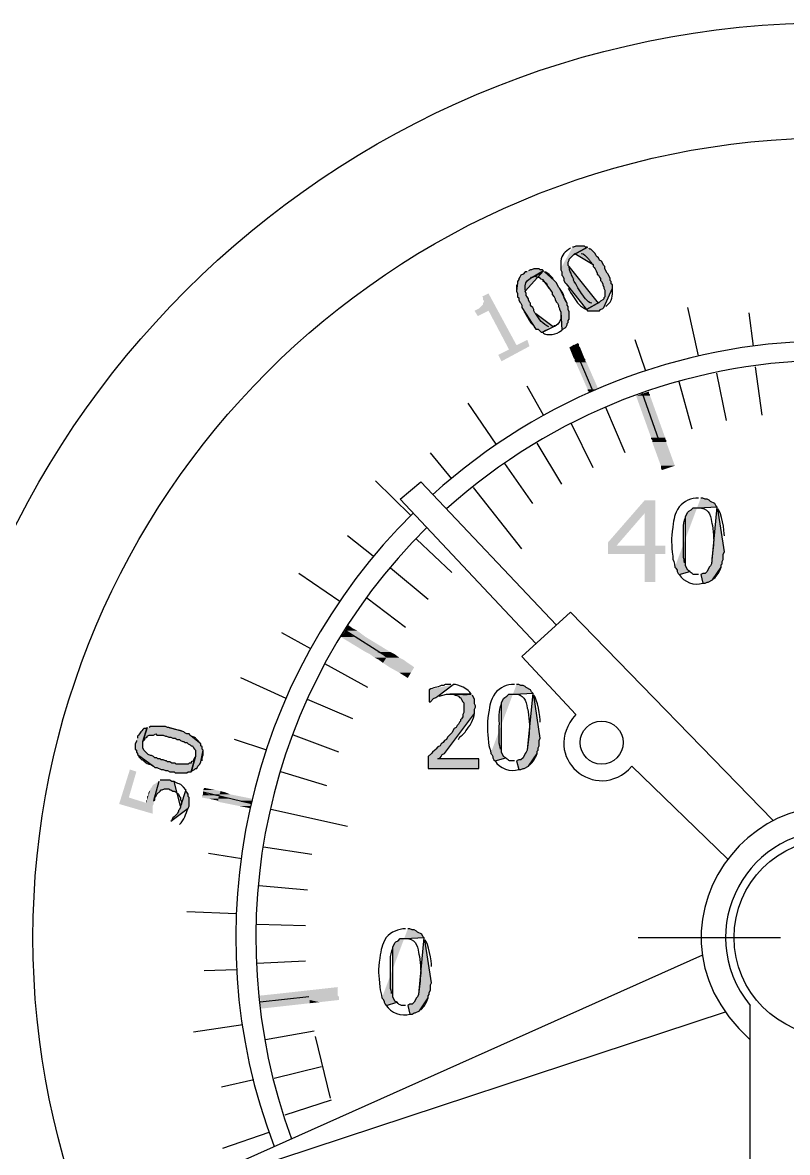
# Model space of a CAD drawing. Header units: millimetres. Extents: x 183355 to 194386, y -190559 to -183233.
# Drawn here: x 186423.1 to 186469.4, y -184252 to -184183.5 of the extents above; entities that cross this region are included whole.
import ezdxf

# ---------------------------------------------------------------- set-up
doc = ezdxf.new("R2010")
doc.units = ezdxf.units.MM
doc.header["$LTSCALE"] = 13
doc.layers.add('PDF_几何图形', color=7, linetype='Continuous')
doc.layers.add('PDF_实体填充', color=7, linetype='Continuous', true_color=0xffffff)
doc.layers.add('标注、文本', color=3, linetype='Continuous', lineweight=25)

# ---------------------------------------------------------------- blocks, each defined once
blk = doc.blocks.new('A$C1C912F39')
at = {"layer": 'PDF_实体填充', "transparency": 33554559}
for points in [[(38.975, 121.855), (38.975, 121.789), (39.04, 121.659), (39.04, 121.463), (39.106, 121.398), (39.171, 121.267), (39.171, 121.137), (39.236, 121.006), (39.302, 120.941), (40.542, 119.374), (41.325, 119.831), (41.26, 119.766), (39.497, 121.985), (39.432, 122.051), (39.432, 122.246), (39.497, 122.377), (39.497, 122.442), (39.563, 122.507), (39.628, 122.573), (39.759, 122.703), (40.607, 123.16), (40.477, 123.16), (40.411, 123.226), (39.889, 123.226), (39.759, 123.16), (39.693, 123.16)], [(40.607, 123.16), (39.759, 122.703), (39.824, 122.769), (40.934, 122.116), (40.934, 121.985), (40.999, 121.92), (41.064, 121.855), (41.13, 121.724), (41.195, 121.594), (41.195, 121.528), (41.26, 121.463), (41.325, 121.332), (41.391, 121.267), (41.391, 121.137), (41.456, 121.071), (41.521, 120.941), (41.521, 120.875), (41.587, 120.745), (41.587, 120.68), (41.652, 120.549), (41.652, 120.157), (41.587, 120.092), (41.587, 120.027), (41.521, 119.961), (41.391, 119.896), (41.325, 119.831), (40.542, 119.374), (40.607, 119.309), (41.325, 119.309), (41.391, 119.374), (41.521, 119.439), (41.587, 119.504), (42.109, 120.68), (42.109, 120.875), (42.044, 120.941), (42.044, 121.071), (41.978, 121.137), (41.978, 121.267), (41.848, 121.528), (41.782, 121.594), (41.652, 121.855), (41.652, 121.985), (41.587, 122.051), (41.456, 122.312), (41.325, 122.377), (41.26, 122.507), (41.195, 122.573), (41.13, 122.638), (41.064, 122.769), (40.999, 122.834), (40.934, 122.899), (40.803, 123.03), (40.738, 123.03), (40.673, 123.095)], [(36.951, 121.659), (36.821, 121.659), (36.69, 121.528), (36.56, 121.463), (36.494, 121.332), (36.429, 121.267), (36.429, 121.202), (36.364, 121.071), (36.364, 121.006), (36.298, 120.484), (36.364, 120.353), (36.364, 120.157), (36.429, 120.092), (36.429, 119.961), (36.494, 119.831), (36.56, 119.766), (36.625, 119.635), (36.625, 119.504), (37.474, 118.199), (37.604, 118.199), (37.669, 118.133), (37.735, 118.068), (37.8, 118.003), (37.865, 118.003), (38.649, 118.395), (38.583, 118.395), (38.518, 118.329), (37.474, 119.113), (37.408, 119.178), (37.343, 119.309), (37.343, 119.374), (37.278, 119.504), (37.212, 119.57), (37.147, 119.635), (37.147, 119.766), (37.082, 119.831), (37.017, 119.961), (37.017, 120.027), (36.951, 120.157), (36.886, 120.223), (36.886, 120.353), (36.821, 120.484), (37.931, 121.724), (37.865, 121.789), (37.735, 121.789), (37.669, 121.855), (37.343, 121.855), (37.212, 121.789), (37.147, 121.789), (37.017, 121.724)], [(37.931, 121.724), (37.147, 121.267), (37.212, 121.332), (37.278, 121.332), (37.408, 121.398), (37.474, 121.398), (37.539, 121.332), (37.669, 121.332), (37.735, 121.267), (37.865, 121.202), (38.322, 120.614), (38.388, 120.484), (38.453, 120.418), (38.453, 120.288), (38.583, 120.157), (38.649, 120.027), (38.649, 119.961), (38.714, 119.831), (38.779, 119.766), (38.845, 119.635), (38.845, 119.57), (38.91, 119.439), (38.91, 119.374), (38.975, 119.243), (39.04, 118.133), (39.106, 118.199), (39.236, 118.264), (39.302, 118.329), (39.367, 118.46), (39.367, 118.525), (39.432, 118.59), (39.432, 118.721), (39.497, 118.786), (39.497, 119.243), (39.432, 119.374), (39.432, 119.57), (39.367, 119.635), (39.367, 119.766), (38.91, 120.68), (38.845, 120.745), (38.714, 121.006), (38.583, 121.137), (37.996, 121.659)], [(34.601, 120.353), (34.209, 120.157), (34.275, 120.092), (34.275, 119.961), (34.34, 119.896), (34.275, 119.766), (34.275, 119.7), (34.209, 119.635), (34.144, 119.57), (34.013, 119.439), (33.752, 119.309), (33.948, 118.982), (34.601, 119.309), (35.841, 116.958), (35.189, 116.632), (35.384, 116.24), (37.082, 117.154), (36.951, 117.546), (36.298, 117.219)], [(44.72, 107.818), (44.067, 107.818), (41.848, 105.272), (41.848, 104.554), (44.067, 104.554), (44.067, 102.857), (44.72, 102.857), (44.72, 104.554), (45.308, 104.554), (45.308, 105.076), (42.37, 105.076), (44.067, 107.035)], [(44.72, 107.818), (44.067, 107.035), (44.067, 105.076), (42.37, 105.076), (44.72, 105.076)], [(45.895, 103.771), (45.961, 103.705), (46.026, 103.575), (46.026, 103.51), (46.091, 103.379), (46.156, 103.314), (46.809, 103.51), (46.679, 103.575), (46.548, 103.836), (46.548, 103.901), (46.548, 106.774), (46.548, 106.839), (46.679, 107.1), (46.744, 107.166), (46.875, 107.231), (47.005, 107.361), (47.332, 107.361), (48.441, 107.427), (48.376, 107.492), (48.311, 107.623), (48.05, 107.753), (47.984, 107.818), (47.854, 107.884), (47.723, 107.884), (47.593, 107.949), (47.462, 107.949)], [(48.441, 107.427), (48.115, 103.967), (48.05, 103.836), (47.984, 103.771), (47.854, 103.51), (47.789, 103.444), (47.723, 103.379), (47.593, 103.379), (47.462, 103.314), (47.593, 102.791), (47.723, 102.791), (47.854, 102.857), (47.919, 102.857), (48.18, 102.987), (48.703, 103.771), (48.703, 103.901), (48.768, 103.967), (48.768, 104.097), (48.833, 104.228), (48.833, 104.554), (48.898, 104.685), (48.507, 107.296)], [(31.01, 96.328), (31.01, 95.61), (31.076, 95.61), (31.271, 95.806), (31.402, 95.871), (31.533, 95.937), (32.447, 96.655)], [(34.732, 92.476), (34.797, 92.411), (34.862, 92.281), (34.862, 92.215), (34.927, 92.085), (34.993, 92.019), (35.646, 92.215), (35.515, 92.281), (35.384, 92.542), (35.384, 92.607), (35.384, 95.48), (35.384, 95.545), (35.515, 95.806), (35.58, 95.871), (35.711, 95.937), (35.776, 96.002), (35.841, 96.067), (36.168, 96.067), (37.278, 96.132), (37.212, 96.198), (37.147, 96.328), (36.886, 96.459), (36.821, 96.524), (36.69, 96.589), (36.56, 96.589), (36.429, 96.655), (36.298, 96.655)], [(33.556, 96.067), (32.251, 96.067), (32.447, 96.067), (32.577, 96.002), (32.642, 96.002), (32.773, 95.937), (32.838, 95.871), (32.904, 95.871), (32.969, 95.741), (33.034, 95.61), (33.099, 95.545), (33.099, 94.957), (33.034, 94.827), (33.034, 94.696), (32.969, 94.566), (32.904, 94.5), (32.904, 94.435), (32.838, 94.37), (32.773, 94.239), (32.708, 94.174), (32.642, 94.043), (32.512, 93.978), (32.381, 93.717), (32.12, 93.456), (32.055, 93.325), (31.924, 93.26), (31.859, 93.129), (31.728, 93.064), (31.663, 92.933), (31.533, 92.868), (31.402, 92.738), (31.337, 92.672), (31.206, 92.542), (31.141, 92.476), (30.945, 92.281), (30.945, 91.562), (34.013, 91.562), (34.013, 92.15), (31.533, 92.15), (31.663, 92.215), (31.728, 92.281), (31.794, 92.411), (31.924, 92.476), (33.752, 94.892), (33.752, 95.153), (33.818, 95.284), (33.818, 95.349), (33.752, 95.48), (33.752, 95.741), (33.622, 96.002)], [(37.278, 96.132), (36.951, 92.672), (36.886, 92.542), (36.821, 92.476), (36.69, 92.215), (36.56, 92.085), (36.429, 92.085), (36.298, 92.019), (36.429, 91.497), (36.56, 91.497), (36.69, 91.562), (36.755, 91.562), (37.017, 91.693), (37.539, 92.476), (37.539, 92.607), (37.604, 92.672), (37.604, 92.803), (37.669, 92.933), (37.669, 93.26), (37.735, 93.39), (37.343, 96.002)], [(13.253, 93.26), (13.253, 93.195), (13.188, 93.064), (13.188, 92.738), (13.253, 92.672), (13.253, 92.542), (13.318, 92.476), (13.318, 92.411), (14.297, 91.693), (14.363, 91.628), (14.493, 91.628), (14.754, 91.497), (14.885, 91.497), (15.016, 91.432), (15.146, 91.432), (15.277, 91.367), (15.538, 91.367), (15.603, 91.301), (16.321, 91.301), (16.387, 91.367), (16.582, 91.367), (16.844, 92.281), (16.778, 92.215), (16.713, 92.085), (16.713, 92.019), (16.582, 91.954), (16.582, 91.889), (16.452, 91.889), (16.387, 91.824), (15.668, 91.824), (15.603, 91.889), (15.407, 91.889), (15.277, 91.954), (15.146, 91.954), (15.081, 92.019), (15.016, 92.019), (14.885, 92.085), (14.754, 92.085), (14.689, 92.15), (14.559, 92.15), (14.493, 92.215), (14.363, 92.215), (14.297, 92.281), (14.167, 92.346), (14.102, 92.346), (13.971, 92.411), (13.71, 92.672), (13.645, 92.803), (13.645, 93.195), (13.906, 94.043), (13.84, 93.978), (13.71, 93.978), (13.645, 93.913), (13.579, 93.847), (13.514, 93.782), (13.449, 93.652), (13.383, 93.586), (13.318, 93.521), (13.318, 93.39)], [(13.906, 94.043), (13.645, 93.195), (13.775, 93.325), (13.775, 93.39), (13.906, 93.456), (13.906, 93.521), (14.036, 93.586), (14.297, 93.586), (14.428, 93.652), (14.493, 93.586), (14.885, 93.586), (15.016, 93.521), (15.081, 93.521), (15.211, 93.456), (15.342, 93.456), (15.473, 93.39), (15.603, 93.39), (15.734, 93.325), (15.864, 93.325), (15.93, 93.26), (16.06, 93.195), (16.125, 93.195), (16.191, 93.129), (16.321, 93.129), (16.387, 93.064), (16.517, 92.999), (16.582, 92.933), (16.648, 92.933), (16.713, 92.803), (16.778, 92.738), (16.844, 92.672), (16.844, 92.281), (16.582, 91.367), (16.648, 91.432), (16.778, 91.497), (16.844, 91.562), (16.909, 91.562), (16.974, 91.693), (17.105, 91.824), (17.17, 91.954), (17.3, 92.672), (17.235, 92.738), (17.235, 92.868), (17.17, 92.933), (17.17, 93.064), (16.582, 93.521), (16.517, 93.586), (16.452, 93.652), (16.321, 93.652), (16.191, 93.717), (16.125, 93.782), (15.211, 94.043), (15.146, 94.043), (15.016, 94.109), (14.102, 94.109), (14.036, 94.043)], [(12.861, 91.497), (12.208, 89.408), (14.232, 88.82), (14.232, 89.277), (14.297, 89.408), (14.297, 89.604), (14.624, 90.779), (14.493, 90.714), (14.428, 90.648), (14.297, 90.583), (14.232, 90.518), (14.167, 90.387), (14.102, 90.322), (14.102, 90.257), (13.84, 89.473), (12.796, 89.8), (13.253, 91.367)], [(14.624, 90.779), (14.297, 89.604), (14.363, 89.669), (14.363, 89.8), (14.428, 89.865), (14.493, 89.996), (14.689, 90.191), (14.754, 90.257), (14.82, 90.257), (14.95, 90.322), (15.211, 90.322), (15.277, 90.257), (15.342, 90.257), (15.473, 90.191), (15.538, 90.191), (15.668, 90.126), (15.799, 89.996), (15.864, 89.865), (15.93, 89.8), (15.93, 89.669), (15.995, 89.604), (15.995, 89.408), (15.93, 89.277), (15.538, 90.779), (15.407, 90.779), (15.277, 90.844), (14.689, 90.844)], [(13.906, 89.865), (13.906, 89.669), (13.84, 89.604), (13.84, 89.473), (14.102, 90.257), (14.036, 90.191), (13.971, 90.061), (13.971, 89.93)], [(15.342, 88.363), (16.387, 89.147), (16.452, 89.277), (16.452, 89.8), (16.387, 89.865), (16.387, 89.996), (16.321, 90.126), (16.256, 90.191), (16.256, 90.257), (15.93, 89.277), (15.93, 89.212), (15.864, 89.082), (15.799, 89.016), (15.799, 88.951), (15.734, 88.82), (15.538, 88.625), (15.473, 88.559), (15.407, 88.429)], [(28.138, 77.657), (28.203, 77.591), (28.268, 77.461), (28.268, 77.396), (28.334, 77.265), (28.399, 77.2), (29.052, 77.396), (28.921, 77.461), (28.791, 77.722), (28.791, 77.787), (28.791, 80.66), (28.791, 80.725), (28.921, 80.986), (28.987, 81.052), (29.117, 81.117), (29.248, 81.247), (29.574, 81.247), (30.684, 81.313), (30.619, 81.378), (30.553, 81.509), (30.292, 81.639), (30.227, 81.704), (30.096, 81.77), (29.966, 81.77), (29.835, 81.835), (29.705, 81.835)], [(30.684, 81.313), (30.357, 77.853), (30.292, 77.722), (30.227, 77.657), (30.096, 77.396), (29.966, 77.265), (29.835, 77.265), (29.705, 77.2), (29.835, 76.677), (29.966, 76.677), (30.096, 76.743), (30.162, 76.743), (30.423, 76.873), (30.945, 77.657), (30.945, 77.787), (31.01, 77.853), (31.01, 77.983), (31.076, 78.114), (31.076, 78.44), (31.141, 78.571), (30.749, 81.182)]]:
    blk.add_hatch(color=7, dxfattribs=at).paths.add_polyline_path(points, flags=16)
at = {"layer": 'PDF_几何图形'}
blk.add_line((24.09, 75.306), (25.004, 71.585), dxfattribs=at)
for points in [[(38.975, 121.855), (38.975, 121.789), (39.04, 121.659), (39.04, 121.463), (39.106, 121.398), (39.171, 121.267), (39.171, 121.137), (39.236, 121.006), (39.302, 120.941), (40.542, 119.374), (41.325, 119.831), (41.26, 119.766), (39.497, 121.985), (39.432, 122.051), (39.432, 122.246), (39.497, 122.377), (39.497, 122.442), (39.563, 122.507), (39.628, 122.573), (39.759, 122.703), (40.607, 123.16), (40.477, 123.16), (40.411, 123.226), (39.889, 123.226), (39.759, 123.16), (39.693, 123.16)], [(40.607, 123.16), (39.759, 122.703), (39.824, 122.769), (40.934, 122.116), (40.934, 121.985), (40.999, 121.92), (41.064, 121.855), (41.13, 121.724), (41.195, 121.594), (41.195, 121.528), (41.26, 121.463), (41.325, 121.332), (41.391, 121.267), (41.391, 121.137), (41.456, 121.071), (41.521, 120.941), (41.521, 120.875), (41.587, 120.745), (41.587, 120.68), (41.652, 120.549), (41.652, 120.157), (41.587, 120.092), (41.587, 120.027), (41.521, 119.961), (41.391, 119.896), (41.325, 119.831), (40.542, 119.374), (40.607, 119.309), (41.325, 119.309), (41.391, 119.374), (41.521, 119.439), (41.587, 119.504), (42.109, 120.68), (42.109, 120.875), (42.044, 120.941), (42.044, 121.071), (41.978, 121.137), (41.978, 121.267), (41.848, 121.528), (41.782, 121.594), (41.652, 121.855), (41.652, 121.985), (41.587, 122.051), (41.456, 122.312), (41.325, 122.377), (41.26, 122.507), (41.195, 122.573), (41.13, 122.638), (41.064, 122.769), (40.999, 122.834), (40.934, 122.899), (40.803, 123.03), (40.738, 123.03), (40.673, 123.095)], [(36.951, 121.659), (36.821, 121.659), (36.69, 121.528), (36.56, 121.463), (36.494, 121.332), (36.429, 121.267), (36.429, 121.202), (36.364, 121.071), (36.364, 121.006), (36.298, 120.484), (36.364, 120.353), (36.364, 120.157), (36.429, 120.092), (36.429, 119.961), (36.494, 119.831), (36.56, 119.766), (36.625, 119.635), (36.625, 119.504), (37.474, 118.199), (37.604, 118.199), (37.669, 118.133), (37.735, 118.068), (37.8, 118.003), (37.865, 118.003), (38.649, 118.395), (38.583, 118.395), (38.518, 118.329), (37.474, 119.113), (37.408, 119.178), (37.343, 119.309), (37.343, 119.374), (37.278, 119.504), (37.212, 119.57), (37.147, 119.635), (37.147, 119.766), (37.082, 119.831), (37.017, 119.961), (37.017, 120.027), (36.951, 120.157), (36.886, 120.223), (36.886, 120.353), (36.821, 120.484), (37.931, 121.724), (37.865, 121.789), (37.735, 121.789), (37.669, 121.855), (37.343, 121.855), (37.212, 121.789), (37.147, 121.789), (37.017, 121.724)], [(37.931, 121.724), (37.147, 121.267), (37.212, 121.332), (37.278, 121.332), (37.408, 121.398), (37.474, 121.398), (37.539, 121.332), (37.669, 121.332), (37.735, 121.267), (37.865, 121.202), (38.322, 120.614), (38.388, 120.484), (38.453, 120.418), (38.453, 120.288), (38.583, 120.157), (38.649, 120.027), (38.649, 119.961), (38.714, 119.831), (38.779, 119.766), (38.845, 119.635), (38.845, 119.57), (38.91, 119.439), (38.91, 119.374), (38.975, 119.243), (39.04, 118.133), (39.106, 118.199), (39.236, 118.264), (39.302, 118.329), (39.367, 118.46), (39.367, 118.525), (39.432, 118.59), (39.432, 118.721), (39.497, 118.786), (39.497, 119.243), (39.432, 119.374), (39.432, 119.57), (39.367, 119.635), (39.367, 119.766), (38.91, 120.68), (38.845, 120.745), (38.714, 121.006), (38.583, 121.137), (37.996, 121.659)], [(47.332, 116.567), (46.679, 119.504)], [(50.661, 117.154), (50.4, 119.178)], [(40.934, 114.412), (39.759, 117.219)], [(44.133, 115.653), (43.48, 117.546)], [(51.183, 112.976), (50.792, 115.914)], [(49.029, 112.649), (48.441, 115.522)], [(37.931, 112.976), (36.951, 114.739)], [(46.94, 112.127), (46.156, 115)], [(35.058, 111.213), (33.361, 113.694)], [(44.916, 111.474), (43.937, 114.282)], [(42.892, 110.691), (41.717, 113.433)], [(40.934, 109.777), (39.628, 112.454)], [(39.04, 108.798), (37.539, 111.278)], [(32.381, 109.124), (31.076, 110.691)], [(37.278, 107.623), (35.58, 110.038)], [(29.9, 106.904), (27.746, 108.994)], [(29.248, 107.884), (30.488, 108.928)], [(38.714, 100.245), (30.488, 108.928)], [(36.625, 104.881), (33.687, 108.602)], [(37.474, 99.135), (29.248, 107.884)], [(45.895, 103.771), (45.961, 103.705), (46.026, 103.575), (46.026, 103.51), (46.091, 103.379), (46.156, 103.314), (46.809, 103.51), (46.679, 103.575), (46.548, 103.836), (46.548, 103.901), (46.548, 106.774), (46.548, 106.839), (46.679, 107.1), (46.744, 107.166), (46.875, 107.231), (47.005, 107.361), (47.332, 107.361), (48.441, 107.427), (48.376, 107.492), (48.311, 107.623), (48.05, 107.753), (47.984, 107.818), (47.854, 107.884), (47.723, 107.884), (47.593, 107.949), (47.462, 107.949)], [(48.441, 107.427), (48.115, 103.967), (48.05, 103.836), (47.984, 103.771), (47.854, 103.51), (47.789, 103.444), (47.723, 103.379), (47.593, 103.379), (47.462, 103.314), (47.593, 102.791), (47.723, 102.791), (47.854, 102.857), (47.919, 102.857), (48.18, 102.987), (48.703, 103.771), (48.703, 103.901), (48.768, 103.967), (48.768, 104.097), (48.833, 104.228), (48.833, 104.554), (48.898, 104.685), (48.507, 107.296)], [(27.616, 104.424), (26.049, 105.664)], [(32.381, 103.444), (30.227, 105.468)], [(30.945, 101.812), (28.66, 103.705)], [(25.592, 101.682), (23.111, 103.379)], [(29.574, 100.115), (27.224, 101.877)], [(36.625, 98.352), (39.563, 101.029)], [(39.563, 101.029), (51.836, 88.429)], [(23.829, 98.809), (22.066, 99.788)], [(28.399, 98.352), (25.918, 99.919)], [(36.625, 98.352), (39.889, 94.827)], [(27.289, 96.459), (24.678, 97.895)], [(22.327, 95.806), (19.585, 97.046)], [(31.01, 96.328), (31.01, 95.61), (31.076, 95.61), (31.271, 95.806), (31.402, 95.871), (31.533, 95.937), (32.447, 96.655)], [(34.732, 92.476), (34.797, 92.411), (34.862, 92.281), (34.862, 92.215), (34.927, 92.085), (34.993, 92.019), (35.646, 92.215), (35.515, 92.281), (35.384, 92.542), (35.384, 92.607), (35.384, 95.48), (35.384, 95.545), (35.515, 95.806), (35.58, 95.871), (35.711, 95.937), (35.776, 96.002), (35.841, 96.067), (36.168, 96.067), (37.278, 96.132), (37.212, 96.198), (37.147, 96.328), (36.886, 96.459), (36.821, 96.524), (36.69, 96.589), (36.56, 96.589), (36.429, 96.655), (36.298, 96.655)], [(33.556, 96.067), (32.251, 96.067), (32.447, 96.067), (32.577, 96.002), (32.642, 96.002), (32.773, 95.937), (32.838, 95.871), (32.904, 95.871), (32.969, 95.741), (33.034, 95.61), (33.099, 95.545), (33.099, 94.957), (33.034, 94.827), (33.034, 94.696), (32.969, 94.566), (32.904, 94.5), (32.904, 94.435), (32.838, 94.37), (32.773, 94.239), (32.708, 94.174), (32.642, 94.043), (32.512, 93.978), (32.381, 93.717), (32.12, 93.456), (32.055, 93.325), (31.924, 93.26), (31.859, 93.129), (31.728, 93.064), (31.663, 92.933), (31.533, 92.868), (31.402, 92.738), (31.337, 92.672), (31.206, 92.542), (31.141, 92.476), (30.945, 92.281), (30.945, 91.562), (34.013, 91.562), (34.013, 92.15), (31.533, 92.15), (31.663, 92.215), (31.728, 92.281), (31.794, 92.411), (31.924, 92.476), (33.752, 94.892), (33.752, 95.153), (33.818, 95.284), (33.818, 95.349), (33.752, 95.48), (33.752, 95.741), (33.622, 96.002)], [(37.278, 96.132), (36.951, 92.672), (36.886, 92.542), (36.821, 92.476), (36.69, 92.215), (36.56, 92.085), (36.429, 92.085), (36.298, 92.019), (36.429, 91.497), (36.56, 91.497), (36.69, 91.562), (36.755, 91.562), (37.017, 91.693), (37.539, 92.476), (37.539, 92.607), (37.604, 92.672), (37.604, 92.803), (37.669, 92.933), (37.669, 93.26), (37.735, 93.39), (37.343, 96.002)], [(26.375, 94.566), (23.633, 95.741)], [(13.253, 93.26), (13.253, 93.195), (13.188, 93.064), (13.188, 92.738), (13.253, 92.672), (13.253, 92.542), (13.318, 92.476), (13.318, 92.411), (14.297, 91.693), (14.363, 91.628), (14.493, 91.628), (14.754, 91.497), (14.885, 91.497), (15.016, 91.432), (15.146, 91.432), (15.277, 91.367), (15.538, 91.367), (15.603, 91.301), (16.321, 91.301), (16.387, 91.367), (16.582, 91.367), (16.844, 92.281), (16.778, 92.215), (16.713, 92.085), (16.713, 92.019), (16.582, 91.954), (16.582, 91.889), (16.452, 91.889), (16.387, 91.824), (15.668, 91.824), (15.603, 91.889), (15.407, 91.889), (15.277, 91.954), (15.146, 91.954), (15.081, 92.019), (15.016, 92.019), (14.885, 92.085), (14.754, 92.085), (14.689, 92.15), (14.559, 92.15), (14.493, 92.215), (14.363, 92.215), (14.297, 92.281), (14.167, 92.346), (14.102, 92.346), (13.971, 92.411), (13.71, 92.672), (13.645, 92.803), (13.645, 93.195), (13.906, 94.043), (13.84, 93.978), (13.71, 93.978), (13.645, 93.913), (13.579, 93.847), (13.514, 93.782), (13.449, 93.652), (13.383, 93.586), (13.318, 93.521), (13.318, 93.39)], [(13.906, 94.043), (13.645, 93.195), (13.775, 93.325), (13.775, 93.39), (13.906, 93.456), (13.906, 93.521), (14.036, 93.586), (14.297, 93.586), (14.428, 93.652), (14.493, 93.586), (14.885, 93.586), (15.016, 93.521), (15.081, 93.521), (15.211, 93.456), (15.342, 93.456), (15.473, 93.39), (15.603, 93.39), (15.734, 93.325), (15.864, 93.325), (15.93, 93.26), (16.06, 93.195), (16.125, 93.195), (16.191, 93.129), (16.321, 93.129), (16.387, 93.064), (16.517, 92.999), (16.582, 92.933), (16.648, 92.933), (16.713, 92.803), (16.778, 92.738), (16.844, 92.672), (16.844, 92.281), (16.582, 91.367), (16.648, 91.432), (16.778, 91.497), (16.844, 91.562), (16.909, 91.562), (16.974, 91.693), (17.105, 91.824), (17.17, 91.954), (17.3, 92.672), (17.235, 92.738), (17.235, 92.868), (17.17, 92.933), (17.17, 93.064), (16.582, 93.521), (16.517, 93.586), (16.452, 93.652), (16.321, 93.652), (16.191, 93.717), (16.125, 93.782), (15.211, 94.043), (15.146, 94.043), (15.016, 94.109), (14.102, 94.109), (14.036, 94.043)], [(21.152, 92.672), (19.194, 93.325)], [(25.526, 92.542), (22.784, 93.586)], [(24.808, 90.518), (22.001, 91.367)], [(43.284, 91.693), (49.094, 86.078)], [(14.624, 90.779), (14.297, 89.604), (14.363, 89.669), (14.363, 89.8), (14.428, 89.865), (14.493, 89.996), (14.689, 90.191), (14.754, 90.257), (14.82, 90.257), (14.95, 90.322), (15.211, 90.322), (15.277, 90.257), (15.342, 90.257), (15.473, 90.191), (15.538, 90.191), (15.668, 90.126), (15.799, 89.996), (15.864, 89.865), (15.93, 89.8), (15.93, 89.669), (15.995, 89.604), (15.995, 89.408), (15.93, 89.277), (15.538, 90.779), (15.407, 90.779), (15.277, 90.844), (14.689, 90.844)], [(15.342, 88.363), (16.387, 89.147), (16.452, 89.277), (16.452, 89.8), (16.387, 89.865), (16.387, 89.996), (16.321, 90.126), (16.256, 90.191), (16.256, 90.257), (15.93, 89.277), (15.93, 89.212), (15.864, 89.082), (15.799, 89.016), (15.799, 88.951), (15.734, 88.82), (15.538, 88.625), (15.473, 88.559), (15.407, 88.429)], [(20.238, 89.408), (17.3, 90.126)], [(26.049, 88.037), (21.413, 89.082)], [(19.651, 86.078), (17.627, 86.405)], [(23.894, 86.34), (20.956, 86.797)], [(23.633, 84.185), (20.695, 84.446)], [(19.324, 82.749), (16.321, 82.88)], [(23.503, 82.031), (20.565, 82.096)], [(28.138, 77.657), (28.203, 77.591), (28.268, 77.461), (28.268, 77.396), (28.334, 77.265), (28.399, 77.2), (29.052, 77.396), (28.921, 77.461), (28.791, 77.722), (28.791, 77.787), (28.791, 80.66), (28.791, 80.725), (28.921, 80.986), (28.987, 81.052), (29.117, 81.117), (29.248, 81.247), (29.574, 81.247), (30.684, 81.313), (30.619, 81.378), (30.553, 81.509), (30.292, 81.639), (30.227, 81.704), (30.096, 81.77), (29.966, 81.77), (29.835, 81.835), (29.705, 81.835)], [(30.684, 81.313), (30.357, 77.853), (30.292, 77.722), (30.227, 77.657), (30.096, 77.396), (29.966, 77.265), (29.835, 77.265), (29.705, 77.2), (29.835, 76.677), (29.966, 76.677), (30.096, 76.743), (30.162, 76.743), (30.423, 76.873), (30.945, 77.657), (30.945, 77.787), (31.01, 77.853), (31.01, 77.983), (31.076, 78.114), (31.076, 78.44), (31.141, 78.571), (30.749, 81.182)], [(43.676, 81.313), (52.293, 81.313)], [(19.847, 67.864), (47.593, 80.268)], [(23.503, 79.876), (20.565, 79.746)], [(19.324, 79.354), (17.366, 79.289)], [(23.698, 77.722), (20.761, 77.396)], [(20.042, 67.276), (48.964, 76.808)], [(50.465, 45.406), (50.465, 77.2)], [(19.716, 76.025), (16.713, 75.568)], [(24.025, 75.633), (21.087, 75.111)], [(24.482, 73.478), (21.609, 72.76)], [(20.369, 72.695), (18.41, 72.238)], [(25.069, 71.455), (22.262, 70.541)], [(21.283, 69.496), (18.476, 68.517)]]:
    blk.add_lwpolyline(points, dxfattribs=at)
for centre, radius in [((55.46, 81.313), 55.46), ((55.46, 81.313), 48.474), ((55.46, 81.313), 48.474), ((41.456, 93.129), 1.306), ((55.46, 81.313), 5.974)]:
    blk.add_circle(centre, radius, dxfattribs=at)
for points in [[(39.563, 123.095), (39.257, 122.875), (39.014, 122.709), (38.975, 122.312)], [(40.216, 122.769), (40.382, 122.797), (40.493, 122.604), (40.607, 122.507)], [(38.975, 122.312), (38.975, 122.159), (38.975, 122.007), (38.975, 121.855)], [(39.628, 121.463), (39.65, 121.662), (39.453, 121.646), (39.497, 121.985)], [(40.607, 122.507), (40.765, 122.348), (40.674, 122.339), (40.934, 122.116)], [(36.821, 120.549), (36.701, 121.341), (37.367, 121.271), (37.931, 121.724)], [(38.518, 121.267), (38.385, 121.4), (38.174, 121.637), (37.996, 121.659)], [(39.889, 120.941), (39.579, 121.419), (39.938, 120.984), (39.628, 121.463)], [(78.603, 109.124), (64.742, 120.603), (44.556, 120.238), (31.206, 108.145)], [(36.298, 120.875), (36.298, 120.745), (36.298, 120.614), (36.298, 120.484)], [(37.865, 121.137), (38.293, 120.934), (38.077, 120.789), (38.322, 120.614)], [(39.302, 119.831), (39.041, 120.3), (39.312, 120.085), (38.91, 120.68)], [(39.432, 120.68), (39.52, 120.493), (39.626, 120.312), (39.759, 120.157)], [(40.477, 120.027), (40.273, 120.33), (40.054, 120.578), (39.889, 120.941)], [(41.717, 119.57), (42.156, 119.949), (42.114, 120.145), (42.109, 120.68)], [(39.759, 120.157), (39.962, 119.783), (40.168, 119.552), (40.542, 119.374)], [(40.868, 119.766), (40.701, 119.737), (40.591, 119.93), (40.477, 120.027)], [(77.82, 108.21), (64.4, 119.349), (45.028, 118.943), (32.055, 107.296)], [(36.755, 119.243), (36.916, 119.051), (36.998, 118.794), (37.147, 118.59)], [(37.147, 118.59), (37.406, 118.367), (37.315, 118.359), (37.474, 118.199)], [(37.8, 118.656), (37.685, 118.742), (37.546, 118.982), (37.474, 119.113)], [(38.257, 118.329), (38.126, 118.402), (37.886, 118.541), (37.8, 118.656)], [(38.975, 119.047), (39.067, 118.336), (38.348, 118.313), (37.865, 118.003)], [(37.865, 118.003), (38.027, 117.798), (38.201, 117.893), (38.453, 117.872)], [(38.453, 117.872), (38.664, 117.894), (38.873, 117.972), (39.04, 118.133)], [(47.332, 107.949), (46.887, 107.971), (46.455, 107.759), (46.156, 107.427)], [(30.031, 107.035), (19.948, 97.118), (16.523, 81.87), (21.609, 68.647)], [(46.156, 107.427), (45.857, 106.921), (45.852, 106.753), (45.765, 106.186)], [(47.332, 107.361), (47.868, 107.38), (48.073, 106.974), (48.115, 106.513)], [(48.898, 105.664), (48.909, 105.952), (48.717, 107.109), (48.507, 107.296)], [(30.88, 106.186), (21.053, 96.516), (17.938, 82.007), (22.654, 69.104)], [(45.765, 106.186), (45.647, 105.471), (45.694, 105.125), (45.765, 104.424)], [(46.418, 105.403), (46.433, 105.863), (46.351, 106.351), (46.548, 106.774)], [(48.115, 106.513), (48.19, 106.371), (48.262, 105.444), (48.246, 105.272)], [(46.418, 104.75), (46.418, 104.968), (46.418, 105.185), (46.418, 105.403)], [(48.246, 105.272), (48.233, 104.832), (48.14, 104.404), (48.115, 103.967)], [(45.765, 104.424), (45.753, 104.196), (45.906, 103.998), (45.895, 103.771)], [(46.483, 104.032), (46.439, 104.385), (46.394, 104.249), (46.418, 104.75)], [(47.332, 103.314), (46.991, 103.321), (47.055, 103.257), (46.809, 103.51)], [(48.246, 103.053), (48.485, 103.259), (48.6, 103.488), (48.703, 103.771)], [(46.156, 103.314), (46.413, 102.872), (47.095, 102.612), (47.593, 102.791)], [(31.728, 96.589), (31.499, 96.458), (31.233, 96.485), (31.01, 96.328)], [(32.316, 96.655), (31.743, 96.687), (32.064, 96.571), (31.728, 96.589)], [(33.556, 96.067), (33.377, 96.366), (32.802, 96.681), (32.447, 96.655)], [(36.168, 96.655), (35.723, 96.676), (35.291, 96.464), (34.993, 96.132)], [(31.598, 95.937), (32.2, 96.197), (32.871, 95.992), (33.556, 96.067)], [(34.993, 96.132), (34.694, 95.626), (34.688, 95.459), (34.601, 94.892)], [(36.168, 96.067), (36.704, 96.086), (36.909, 95.68), (36.951, 95.218)], [(37.735, 94.37), (37.746, 94.658), (37.553, 95.815), (37.343, 96.002)], [(35.254, 94.109), (35.269, 94.569), (35.187, 95.056), (35.384, 95.48)], [(36.951, 95.218), (37.026, 95.077), (37.098, 94.15), (37.082, 93.978)], [(33.23, 93.847), (33.434, 94.07), (33.732, 94.588), (33.752, 94.892)], [(34.601, 94.892), (34.482, 94.177), (34.53, 93.831), (34.601, 93.129)], [(39.889, 94.827), (37.632, 92.303), (41.139, 89.299), (43.284, 91.693)], [(15.995, 93.847), (15.785, 93.87), (15.409, 93.967), (15.211, 94.043)], [(32.773, 93.325), (32.866, 93.55), (33.138, 93.622), (33.23, 93.847)], [(35.254, 93.456), (35.254, 93.673), (35.254, 93.891), (35.254, 94.109)], [(37.082, 93.978), (37.069, 93.537), (36.976, 93.11), (36.951, 92.672)], [(17.039, 93.195), (16.756, 93.461), (16.917, 93.388), (16.582, 93.521)], [(35.319, 92.738), (35.276, 93.091), (35.23, 92.955), (35.254, 93.456)], [(60.454, 87.449), (52.039, 93.731), (42.515, 82.296), (50.465, 75.111)], [(17.235, 92.019), (17.209, 92.412), (17.332, 92.115), (17.3, 92.672)], [(34.601, 93.129), (34.589, 92.902), (34.742, 92.704), (34.732, 92.476)], [(37.082, 91.758), (37.321, 91.965), (37.437, 92.194), (37.539, 92.476)], [(13.383, 92.281), (13.686, 91.939), (13.554, 92.19), (13.71, 92.019)], [(13.71, 92.019), (14.096, 91.695), (13.929, 91.945), (14.297, 91.693)], [(16.191, 91.824), (16.017, 91.824), (15.842, 91.824), (15.668, 91.824)], [(34.993, 92.019), (35.25, 91.578), (35.932, 91.318), (36.429, 91.497)], [(36.168, 92.019), (35.827, 92.027), (35.891, 91.963), (35.646, 92.215)], [(15.146, 90.844), (14.994, 90.844), (14.841, 90.844), (14.689, 90.844)], [(16.256, 90.257), (15.815, 90.804), (15.972, 90.498), (15.538, 90.779)], [(15.864, 88.168), (16.154, 88.428), (16.256, 88.802), (16.387, 89.147)], [(56.145, 87.776), (50.326, 88.309), (46.794, 81.708), (50.465, 77.2)], [(29.574, 81.835), (29.129, 81.857), (28.697, 81.645), (28.399, 81.313)], [(28.399, 81.313), (28.1, 80.807), (28.095, 80.639), (28.007, 80.072)], [(29.574, 81.247), (30.11, 81.266), (30.315, 80.86), (30.357, 80.399)], [(31.141, 79.55), (31.152, 79.838), (30.959, 80.995), (30.749, 81.182)], [(28.66, 79.289), (28.675, 79.749), (28.594, 80.237), (28.791, 80.66)], [(30.357, 80.399), (30.433, 80.257), (30.504, 79.33), (30.488, 79.158)], [(28.007, 80.072), (27.89, 79.357), (27.937, 79.011), (28.007, 78.31)], [(28.66, 78.636), (28.66, 78.854), (28.66, 79.071), (28.66, 79.289)], [(30.488, 79.158), (30.475, 78.718), (30.383, 78.29), (30.357, 77.853)], [(28.007, 78.31), (27.995, 78.082), (28.149, 77.884), (28.138, 77.657)], [(28.725, 77.918), (28.682, 78.271), (28.636, 78.135), (28.66, 78.636)], [(29.574, 77.2), (29.234, 77.207), (29.298, 77.143), (29.052, 77.396)], [(30.488, 76.939), (30.727, 77.145), (30.843, 77.374), (30.945, 77.657)], [(28.399, 77.2), (28.656, 76.758), (29.338, 76.498), (29.835, 76.677)]]:
    blk.add_open_spline(points, degree=3, dxfattribs=at)
at = {"layer": 'PDF_实体填充', "transparency": 33554559}
for points in [[(39.628, 117.154), (39.497, 117.089), (39.824, 117.089)], [(39.759, 117.219), (39.628, 117.154), (39.759, 117.154)], [(39.628, 117.154), (39.759, 117.154), (39.824, 117.089)], [(39.889, 117.285), (39.759, 117.219), (40.085, 117.219)], [(39.759, 117.219), (39.759, 117.154), (40.085, 117.154)], [(39.759, 117.219), (40.085, 117.219), (40.085, 117.154)], [(39.759, 117.154), (39.824, 117.089), (40.15, 117.089)], [(39.759, 117.154), (40.085, 117.154), (40.15, 117.089)], [(40.02, 117.35), (39.889, 117.285), (40.085, 117.285)], [(39.889, 117.285), (40.085, 117.285), (40.085, 117.219)], [(39.497, 117.089), (39.759, 116.436), (40.085, 116.436)], [(39.497, 117.089), (39.824, 117.089), (40.085, 116.436)], [(39.759, 116.436), (39.824, 116.371), (40.15, 116.371)], [(39.759, 116.436), (40.085, 116.436), (40.15, 116.371)], [(39.824, 117.089), (40.085, 116.436), (40.411, 116.436)], [(39.824, 117.089), (40.15, 117.089), (40.411, 116.436)], [(40.085, 116.436), (40.15, 116.371), (40.281, 116.371)], [(40.085, 116.436), (40.411, 116.436), (40.281, 116.371)], [(40.411, 116.436), (40.281, 116.371), (40.477, 116.371)], [(39.824, 116.371), (39.824, 116.305), (40.15, 116.305)], [(39.824, 116.371), (40.15, 116.371), (40.15, 116.305)], [(39.824, 116.305), (39.824, 116.24), (40.02, 116.24)], [(39.824, 116.305), (40.15, 116.305), (40.02, 116.24)], [(39.824, 116.24), (40.02, 116.24), (39.889, 116.175)], [(40.02, 116.24), (39.889, 116.175), (40.216, 116.175)], [(39.889, 116.175), (40.607, 114.543), (40.934, 114.543)], [(39.889, 116.175), (40.216, 116.175), (40.934, 114.543)], [(40.15, 116.305), (40.02, 116.24), (40.15, 116.24)], [(40.02, 116.24), (40.15, 116.24), (40.216, 116.175)], [(40.15, 116.371), (40.281, 116.371), (40.15, 116.305)], [(40.281, 116.371), (40.15, 116.305), (40.477, 116.305)], [(40.15, 116.305), (40.15, 116.24), (40.477, 116.24)], [(40.15, 116.305), (40.477, 116.305), (40.477, 116.24)], [(40.15, 116.24), (40.216, 116.175), (40.542, 116.175)], [(40.15, 116.24), (40.477, 116.24), (40.542, 116.175)], [(40.216, 116.175), (40.934, 114.543), (41.26, 114.543)], [(40.216, 116.175), (40.542, 116.175), (41.26, 114.543)], [(40.281, 116.371), (40.477, 116.371), (40.477, 116.305)], [(40.607, 114.543), (40.607, 114.477), (40.934, 114.477)], [(40.607, 114.543), (40.934, 114.543), (40.934, 114.477)], [(40.607, 114.477), (40.673, 114.412), (40.803, 114.412)], [(40.607, 114.477), (40.934, 114.477), (40.803, 114.412)], [(40.673, 114.412), (40.803, 114.412), (40.673, 114.347)], [(40.934, 114.543), (41.26, 114.543), (41.064, 114.543)], [(40.934, 114.543), (41.064, 114.543), (40.934, 114.477)], [(44.328, 114.412), (44.133, 114.347), (44.328, 114.347)], [(43.741, 114.216), (43.545, 114.151), (44.002, 114.151)], [(43.545, 114.151), (44.459, 111.605), (44.851, 111.605)], [(43.545, 114.151), (44.002, 114.151), (44.851, 111.605)], [(43.937, 114.282), (43.741, 114.216), (43.937, 114.216)], [(43.741, 114.216), (43.937, 114.216), (44.002, 114.151)], [(44.133, 114.347), (43.937, 114.282), (44.328, 114.282)], [(43.937, 114.282), (43.937, 114.216), (44.394, 114.216)], [(43.937, 114.282), (44.328, 114.282), (44.394, 114.216)], [(43.937, 114.216), (44.002, 114.151), (44.394, 114.151)], [(43.937, 114.216), (44.394, 114.216), (44.394, 114.151)], [(44.002, 114.151), (44.851, 111.605), (45.308, 111.605)], [(44.002, 114.151), (44.394, 114.151), (45.308, 111.605)], [(44.133, 114.347), (44.328, 114.347), (44.328, 114.282)], [(44.459, 111.605), (44.459, 111.54), (44.916, 111.54)], [(44.459, 111.605), (44.851, 111.605), (44.916, 111.54)], [(44.459, 111.54), (44.524, 111.474), (44.916, 111.474)], [(44.459, 111.54), (44.916, 111.54), (44.916, 111.474)], [(44.524, 111.474), (44.524, 111.409), (44.72, 111.409)], [(44.524, 111.474), (44.916, 111.474), (44.72, 111.409)], [(44.524, 111.409), (44.72, 111.409), (44.524, 111.344)], [(44.72, 111.409), (44.524, 111.344), (45.373, 111.344)], [(44.524, 111.344), (45.047, 109.907), (45.895, 109.907)], [(44.524, 111.344), (45.373, 111.344), (45.895, 109.907)], [(44.916, 111.474), (44.72, 111.409), (45.373, 111.409)], [(44.72, 111.409), (45.373, 111.409), (45.373, 111.344)], [(44.851, 111.605), (44.916, 111.54), (45.112, 111.54)], [(44.851, 111.605), (45.308, 111.605), (45.112, 111.54)], [(44.916, 111.54), (45.112, 111.54), (44.916, 111.474)], [(45.112, 111.54), (44.916, 111.474), (45.373, 111.474)], [(44.916, 111.474), (45.373, 111.474), (45.373, 111.409)], [(45.308, 111.605), (45.112, 111.54), (45.308, 111.54)], [(45.112, 111.54), (45.308, 111.54), (45.373, 111.474)], [(45.047, 109.907), (45.047, 109.777), (45.504, 109.777)], [(45.047, 109.907), (45.895, 109.907), (45.504, 109.777)], [(45.047, 109.777), (45.504, 109.777), (45.112, 109.646)], [(25.983, 100.049), (25.918, 99.919), (26.636, 99.919)], [(26.114, 100.245), (25.983, 100.049), (26.375, 100.049)], [(25.983, 100.049), (26.375, 100.049), (26.636, 99.919)], [(25.788, 99.723), (25.657, 99.527), (26.44, 99.527)], [(25.657, 99.527), (27.159, 98.613), (27.877, 98.613)], [(25.657, 99.527), (26.44, 99.527), (27.877, 98.613)], [(25.918, 99.919), (25.788, 99.723), (26.179, 99.723)], [(25.788, 99.723), (26.179, 99.723), (26.44, 99.527)], [(25.918, 99.919), (26.179, 99.723), (26.897, 99.723)], [(25.918, 99.919), (26.636, 99.919), (26.897, 99.723)], [(26.179, 99.723), (26.44, 99.527), (27.159, 99.527)], [(26.179, 99.723), (26.897, 99.723), (27.159, 99.527)], [(26.44, 99.527), (27.877, 98.613), (28.66, 98.613)], [(26.44, 99.527), (27.159, 99.527), (28.66, 98.613)], [(27.159, 98.613), (27.42, 98.483), (28.138, 98.483)], [(27.159, 98.613), (27.877, 98.613), (28.138, 98.483)], [(27.42, 98.483), (27.681, 98.287), (28.399, 98.287)], [(27.42, 98.483), (28.138, 98.483), (28.399, 98.287)], [(27.681, 98.287), (27.942, 98.156), (28.334, 98.156)], [(27.681, 98.287), (28.399, 98.287), (28.334, 98.156)], [(27.877, 98.613), (28.138, 98.483), (28.53, 98.483)], [(27.877, 98.613), (28.66, 98.613), (28.53, 98.483)], [(27.942, 98.156), (28.334, 98.156), (28.203, 97.96)], [(28.138, 98.483), (28.53, 98.483), (28.399, 98.287)], [(28.334, 98.156), (28.203, 97.96), (29.705, 97.96)], [(28.203, 97.96), (28.595, 97.699), (30.096, 97.699)], [(28.203, 97.96), (29.705, 97.96), (30.096, 97.699)], [(28.399, 98.287), (28.334, 98.156), (29.444, 98.156)], [(28.334, 98.156), (29.444, 98.156), (29.705, 97.96)], [(28.53, 98.483), (28.399, 98.287), (29.182, 98.287)], [(28.399, 98.287), (29.182, 98.287), (29.444, 98.156)], [(28.66, 98.613), (28.53, 98.483), (28.921, 98.483)], [(28.53, 98.483), (28.921, 98.483), (29.182, 98.287)], [(28.595, 97.699), (29.182, 97.373), (29.9, 97.373)], [(28.595, 97.699), (30.096, 97.699), (29.9, 97.373)], [(29.182, 97.373), (29.9, 97.373), (29.705, 97.046)], [(17.3, 89.996), (17.235, 89.93), (17.953, 89.93)], [(17.235, 89.93), (17.235, 89.865), (18.28, 89.865)], [(17.235, 89.93), (17.953, 89.93), (18.28, 89.865)], [(17.235, 89.865), (17.235, 89.8), (18.214, 89.8)], [(17.235, 89.865), (18.28, 89.865), (18.214, 89.8)], [(17.235, 89.8), (17.562, 89.734), (18.214, 89.734)], [(17.235, 89.8), (18.214, 89.8), (18.214, 89.734)], [(17.366, 90.387), (17.3, 90.257), (18.019, 90.257)], [(17.3, 90.257), (17.3, 90.191), (18.345, 90.191)], [(17.3, 90.257), (18.019, 90.257), (18.345, 90.191)], [(17.3, 90.191), (17.3, 90.126), (18.345, 90.126)], [(17.3, 90.191), (18.345, 90.191), (18.345, 90.126)], [(17.3, 90.126), (17.3, 89.996), (17.627, 89.996)], [(17.3, 90.126), (17.627, 89.996), (18.28, 89.996)], [(17.3, 90.126), (18.345, 90.126), (18.28, 89.996)], [(17.3, 89.996), (17.627, 89.996), (17.953, 89.93)], [(17.627, 89.996), (17.953, 89.93), (18.28, 89.93)], [(17.627, 89.996), (18.28, 89.996), (18.28, 89.93)], [(17.627, 89.734), (18.214, 89.734), (18.214, 89.604)], [(17.953, 89.93), (18.28, 89.93), (18.28, 89.865)], [(18.28, 89.865), (18.214, 89.8), (18.541, 89.8)], [(18.214, 89.8), (18.214, 89.734), (18.867, 89.734)], [(18.214, 89.8), (18.541, 89.8), (18.867, 89.734)], [(18.214, 89.734), (18.214, 89.604), (19.52, 89.604)], [(18.214, 89.734), (18.933, 89.734), (19.52, 89.604)], [(18.345, 90.126), (18.28, 89.996), (18.933, 89.996)], [(18.28, 89.996), (18.28, 89.93), (19.259, 89.93)], [(18.28, 89.996), (18.933, 89.996), (19.259, 89.93)], [(18.28, 89.93), (18.28, 89.865), (19.585, 89.865)], [(18.28, 89.93), (19.259, 89.93), (19.585, 89.865)], [(18.28, 89.865), (18.541, 89.8), (19.912, 89.8)], [(18.28, 89.865), (19.585, 89.865), (19.912, 89.8)], [(18.345, 90.191), (18.345, 90.126), (18.606, 90.126)], [(18.345, 90.126), (18.606, 90.126), (18.933, 89.996)], [(18.541, 89.8), (18.867, 89.734), (20.238, 89.734)], [(18.541, 89.8), (19.912, 89.8), (20.238, 89.734)], [(18.933, 89.734), (19.52, 89.604), (20.238, 89.604)], [(18.933, 89.734), (20.304, 89.734), (20.238, 89.604)], [(18.214, 89.604), (18.214, 89.539), (19.585, 89.539)], [(18.214, 89.604), (19.52, 89.604), (19.585, 89.539)], [(18.214, 89.539), (18.867, 89.408), (20.238, 89.408)], [(18.214, 89.539), (19.585, 89.539), (20.238, 89.408)], [(18.867, 89.408), (19.52, 89.277), (20.173, 89.277)], [(18.867, 89.408), (20.238, 89.408), (20.173, 89.277)], [(19.52, 89.604), (19.585, 89.539), (20.238, 89.539)], [(19.52, 89.604), (20.238, 89.604), (20.238, 89.539)], [(19.52, 89.277), (20.173, 89.277), (20.173, 89.147)], [(19.585, 89.539), (20.238, 89.539), (20.238, 89.408)], [(23.698, 78.114), (21.936, 77.918), (23.698, 77.918)], [(25.461, 78.31), (23.698, 78.114), (25.461, 78.114)], [(23.698, 78.114), (23.698, 77.918), (25.461, 77.918)], [(23.698, 78.114), (25.461, 78.114), (25.461, 77.918)], [(21.936, 77.918), (20.695, 77.787), (23.698, 77.787)], [(20.695, 77.787), (20.695, 77.722), (23.764, 77.722)], [(20.695, 77.787), (23.698, 77.787), (23.764, 77.722)], [(20.695, 77.722), (20.761, 77.591), (22.523, 77.591)], [(20.695, 77.722), (23.764, 77.722), (22.523, 77.591)], [(20.761, 77.591), (20.761, 77.526), (22.001, 77.526)], [(20.761, 77.591), (22.523, 77.591), (22.001, 77.526)], [(20.761, 77.526), (22.001, 77.526), (21.936, 77.526)], [(20.761, 77.526), (21.936, 77.526), (20.761, 77.396)], [(21.936, 77.526), (20.761, 77.396), (23.764, 77.396)], [(20.761, 77.396), (20.761, 77.33), (23.764, 77.33)], [(20.761, 77.396), (23.764, 77.396), (23.764, 77.33)], [(21.936, 77.918), (23.698, 77.918), (23.698, 77.787)], [(22.001, 77.526), (21.936, 77.526), (23.764, 77.526)], [(21.936, 77.526), (23.764, 77.526), (23.764, 77.396)], [(22.523, 77.591), (22.001, 77.526), (23.764, 77.526)], [(23.764, 77.722), (22.523, 77.591), (23.764, 77.591)], [(22.523, 77.591), (23.764, 77.591), (23.764, 77.526)], [(23.698, 77.918), (23.698, 77.787), (25.461, 77.787)], [(23.698, 77.918), (25.461, 77.918), (25.461, 77.787)], [(23.698, 77.787), (23.764, 77.722), (25.526, 77.722)], [(23.698, 77.787), (25.461, 77.787), (25.526, 77.722)], [(23.764, 77.722), (23.764, 77.591), (25.526, 77.591)], [(23.764, 77.722), (25.526, 77.722), (25.526, 77.591)], [(23.764, 77.591), (23.764, 77.526), (25.526, 77.526)], [(23.764, 77.591), (25.526, 77.591), (25.526, 77.526)], [(23.764, 77.526), (23.764, 77.396), (24.351, 77.396)], [(23.764, 77.526), (25.526, 77.526), (24.351, 77.396)], [(23.764, 77.396), (24.351, 77.396), (23.764, 77.33)], [(20.761, 77.33), (20.761, 77.2), (22.589, 77.2)], [(20.761, 77.33), (23.764, 77.33), (22.589, 77.2)], [(20.761, 77.2), (22.589, 77.2), (20.826, 77.004)]]:
    blk.add_solid(points, dxfattribs=at)

msp = doc.modelspace()

# ---------------------------------------------------------------- block references
at = {"layer": '标注、文本'}
msp.add_blockref('A$C1C912F39', (186416.723, -184320.28), dxfattribs=at)

doc.saveas('drawing.dxf')
